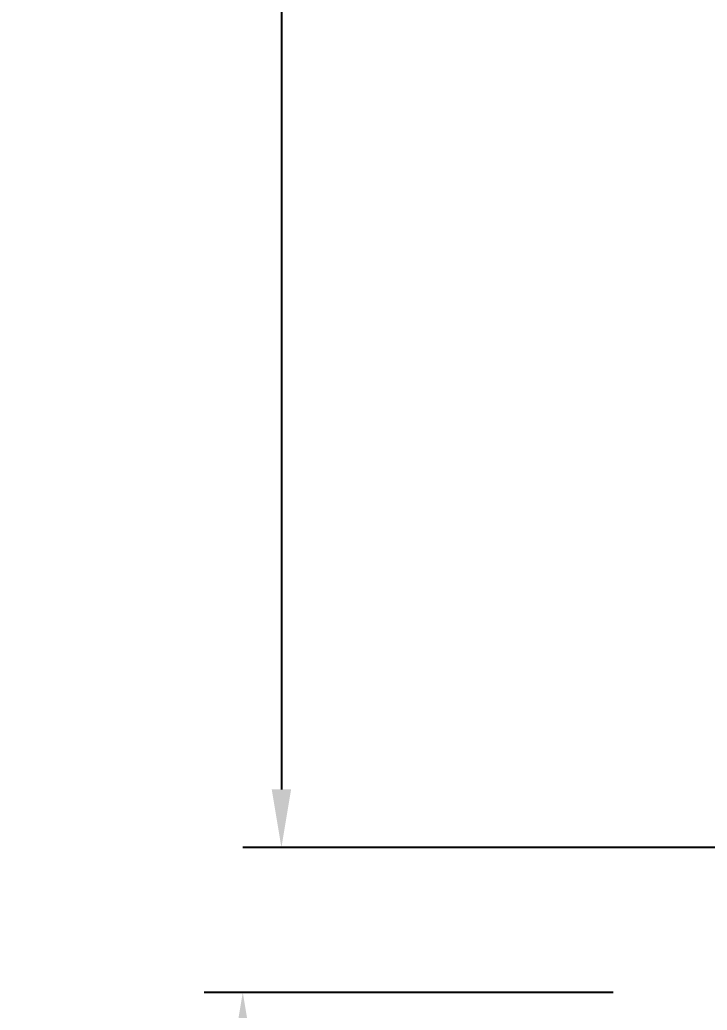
# Model space of a CAD drawing. Header units: millimetres. Extents: x 2181.6 to 2189.8, y 2002.5 to 2012.7.
# Drawn here: x 2181.63 to 2182.342, y 2004.75 to 2005.774 of the extents above; entities that cross this region are included whole.
import ezdxf

# ---------------------------------------------------------------- set-up
doc = ezdxf.new("R2010")
doc.units = ezdxf.units.MM
doc.layers.add('cotas', color=4, linetype='Continuous')
doc.styles.get("Standard").update_dxf_attribs({"font": 'arial.ttf'})
doc.dimstyles.new('ISO-25', dxfattribs={"dimscale": 0.2, "dimtxt": 0.6, "dimasz": 0.3, "dimexe": 0.2, "dimexo": 0.3, "dimgap": 0.4, "dimtad": 1, "dimtoh": 1, "dimtxsty": 'Standard', "dimcen": -0.3, "dimadec": 0, "dimazin": 0, "dimtfac": 1, "dimtmove": 1, "dimatfit": 3, "dimfxl": 1, "dimarcsym": 0})

# ---------------------------------------------------------------- blocks, each defined once
blk = doc.blocks.new('*D4')
at = {"layer": 'cotas', "color": 0, "lineweight": -2, "transparency": 16777216}
for p, q in [((2182.4476, 2009.0181), (2181.8608, 2009.0181)), ((2181.9008, 2008.9581), (2181.9008, 2004.9781)), ((2182.4476, 2004.9181), (2181.8608, 2004.9181))]:
    blk.add_line(p, q, dxfattribs=at)
at = {"layer": 'cotas', "color": 0, "transparency": 16777216}
for points in [[(2181.8908, 2008.9581), (2181.9108, 2008.9581), (2181.9008, 2009.0181)], [(2181.8908, 2004.9781), (2181.9108, 2004.9781), (2181.9008, 2004.9181)]]:
    blk.add_solid(points, dxfattribs=at)
at = {"layer": 'Defpoints', "color": 0, "transparency": 16777216}
for p in [(2182.5076, 2009.0181), (2181.9008, 2004.9181), (2182.5076, 2004.9181)]:
    blk.add_point(p, dxfattribs=at)
at = {"layer": 'cotas', "color": 0, "transparency": 16777216, "insert": (2181.7486, 2006.9681), "char_height": 0.12, "attachment_point": 5, "rotation": 90}
blk.add_mtext('4,1', dxfattribs=at)
blk = doc.blocks.new('*D30')
at = {"layer": 'cotas', "color": 0, "lineweight": -2, "transparency": 16777216}
for p, q in [((2182.2444, 2004.7681), (2181.8208, 2004.7681)), ((2181.8608, 2004.0189), (2181.8608, 2004.7081)), ((2182.2976, 2003.9589), (2181.8208, 2003.9589))]:
    blk.add_line(p, q, dxfattribs=at)
at = {"layer": 'cotas', "color": 0, "transparency": 16777216}
for points in [[(2181.8508, 2004.7081), (2181.8708, 2004.7081), (2181.8608, 2004.7681)], [(2181.8508, 2004.0189), (2181.8708, 2004.0189), (2181.8608, 2003.9589)]]:
    blk.add_solid(points, dxfattribs=at)
at = {"layer": 'Defpoints', "color": 0, "transparency": 16777216}
for p in [(2181.8608, 2004.7681), (2182.3044, 2004.7681), (2182.3576, 2003.9589)]:
    blk.add_point(p, dxfattribs=at)
at = {"layer": 'cotas', "color": 0, "transparency": 16777216, "insert": (2181.7087, 2004.3635), "char_height": 0.12, "attachment_point": 5, "rotation": 90}
blk.add_mtext('0,81', dxfattribs=at)

msp = doc.modelspace()

# ---------------------------------------------------------------- dimensions: what is measured, and where the dimension line sits
at = {"layer": 'cotas'}
for base, p1, p2, picture, middle in [((2181.9008, 2004.9181), (2182.5076, 2009.0181), (2182.5076, 2004.9181), '*D4', (2181.7486, 2006.9681)), ((2181.8608, 2004.7681), (2182.3576, 2003.9589), (2182.3044, 2004.7681), '*D30', (2181.7087, 2004.3635))]:
    dim = msp.add_linear_dim(base=base, p1=p1, p2=p2, angle=90, dimstyle='ISO-25', dxfattribs=at)
    dim.commit()
    dim.dimension.update_dxf_attribs({"geometry": picture, "text_midpoint": middle})

doc.saveas('drawing.dxf')
